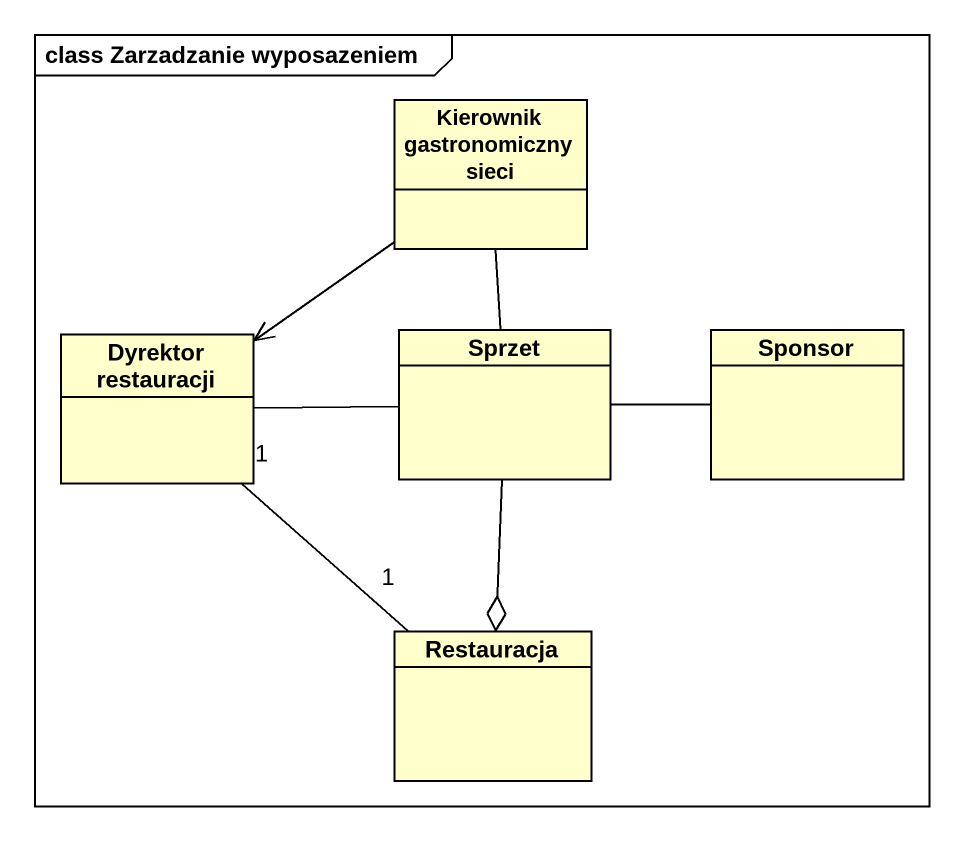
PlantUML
@startuml
mainframe class Zarzadzanie wyposazeniem
hide circle
hide empty members
class "Kierownik gastronomiczny sieci" as Kierownik_gastronomiczny
class "Dyrektor restauracji" as Dyrektor_restauracji
class Sprzet
class Sponsor
class Restauracja
Kierownik_gastronomiczny --> Dyrektor_restauracji
Kierownik_gastronomiczny -- Sprzet
Dyrektor_restauracji -right- Sprzet
Sprzet --o Restauracja
Sponsor -left- Sprzet
Restauracja "1" -up- "1" Dyrektor_restauracji
@enduml
